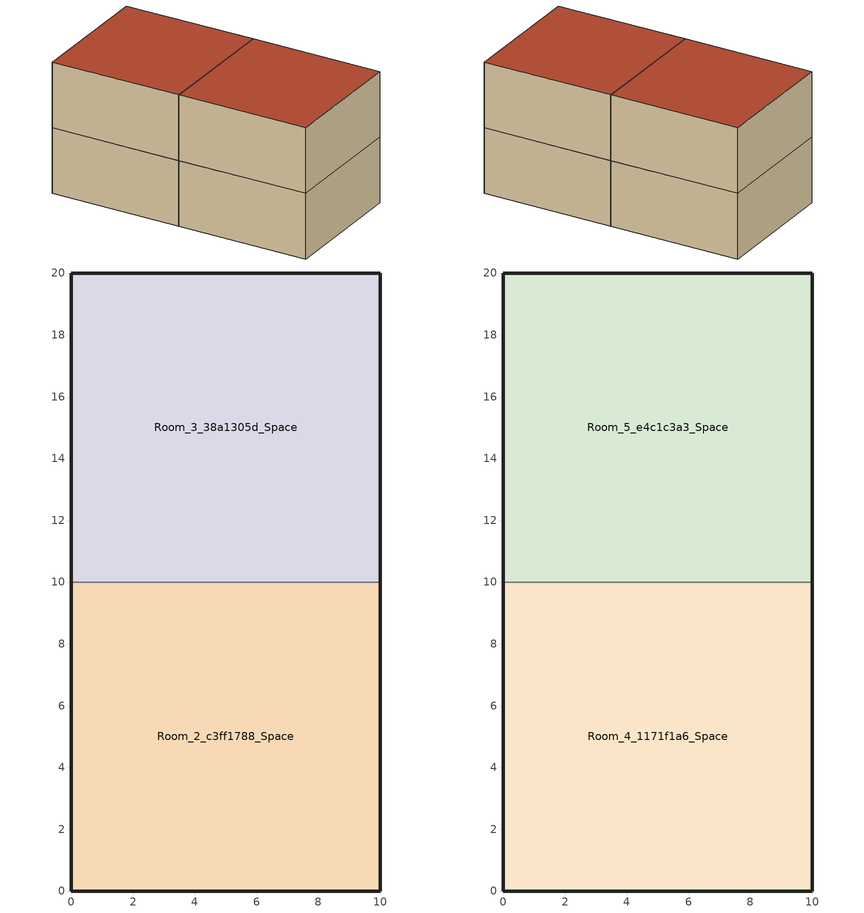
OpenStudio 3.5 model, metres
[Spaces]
Room_2_c3ff1788_Space
 floor ground: 10,10 10,0 0,0 0,10 z0
 wall outside: 0,10 0,0 10,0 10,10 z0:5
 wall to Room_3_38a1305d_Space: 10,10 0,10 z0:5
Room_3_38a1305d_Space
 floor ground: 10,20 10,10 0,10 0,20 z0
 wall outside: 10,10 10,20 0,20 0,10 z0:5
Room_4_1171f1a6_Space
 floor to Room_2_c3ff1788_Space: 10,10 10,0 0,0 0,10 z5
 wall outside: 0,10 0,0 10,0 10,10 z5:10
 wall to Room_5_e4c1c3a3_Space: 10,10 0,10 z5:10
 roof outside: 0,10 0,0 10,0 10,10 z10
Room_5_e4c1c3a3_Space
 floor to Room_3_38a1305d_Space: 10,20 10,10 0,10 0,20 z5
 wall outside: 10,10 10,20 0,20 0,10 z5:10
 roof outside: 0,20 0,10 10,10 10,20 z10
[Building]
Building 1: North Axis {deg}=0; Default Construction Set=Default Generic Construction Set; Standards Building Type=MediumOffice
[Site]
Site 1: Terrain=City
[SizingPeriod:DesignDay] Barometric Pressure {Pa}=101289; Day of Month=21
Name | Maximum Dry-Bulb Temperature {C} | Daily Dry-Bulb Temperature Range {deltaC} | Wind Speed {m/s} | Wind Direction {deg} | Sky Clearness | Month | Day Type | Humidity Condition Type | Wetbulb or DewPoint at Maximum Dry-Bulb {C} | Solar Model Indicator | ASHRAE Clear Sky Optical Depth for Beam Irradiance | ASHRAE Clear Sky Optical Depth for Diffuse Irradiance | Enthalpy at Maximum Dry-Bulb {J/kg}
Shanghai Hongqiao Intl AP Ann Htg 99.6% Condns DB | -2.9 | 0 | 2.4 | 330 | 0 | 1 | WinterDesignDay | Wetbulb | -2.9 | ASHRAEClearSky
Shanghai Hongqiao Intl AP Ann Hum_n 99.6% Condns DP=>MCDB | 2.5 | 0 | 2.4 | 330 | 0 | 1 | WinterDesignDay | Dewpoint | -12.1 | ASHRAEClearSky
Shanghai Hongqiao Intl AP Ann Htg Wind 99.6% Condns WS=>MCDB | 3.2 | 0 | 10 | 330 | 0 | 1 | WinterDesignDay | Wetbulb | 3.2 | ASHRAEClearSky
Shanghai Hongqiao Intl AP Ann Clg .4% Condns DB=>MWB | 35.9 | 6.9 | 3.8 | 240 |  | 7 | SummerDesignDay | Wetbulb | 27.1 | ASHRAETau | 0.685 | 1.715
Shanghai Hongqiao Intl AP Ann Clg .4% Condns WB=>MDB | 32.7 | 6.9 | 3.8 | 240 |  | 7 | SummerDesignDay | Wetbulb | 28.7 | ASHRAETau | 0.685 | 1.715
Shanghai Hongqiao Intl AP Ann Clg .4% Condns DP=>MDB | 31 | 6.9 | 3.8 | 240 |  | 7 | SummerDesignDay | Dewpoint | 27.9 | ASHRAETau | 0.685 | 1.715
Shanghai Hongqiao Intl AP Ann Clg .4% Condns Enth=>MDB | 32.4 | 6.9 | 3.8 | 240 |  | 7 | SummerDesignDay | Enthalpy | 23 | ASHRAETau | 0.685 | 1.715 | 92800
Shanghai Hongqiao Intl AP January .4% Condns DB=>MCWB | 17.2 | 6.7 | 3.5 | 240 |  | 1 | SummerDesignDay | Wetbulb | 13 | ASHRAETau | 0.598 | 1.664
Shanghai Hongqiao Intl AP February .4% Condns DB=>MCWB | 22 | 6.8 | 3.7 | 240 |  | 2 | SummerDesignDay | Wetbulb | 15.2 | ASHRAETau | 0.638 | 1.611
Shanghai Hongqiao Intl AP March .4% Condns DB=>MCWB | 24.8 | 7.6 | 4 | 240 |  | 3 | SummerDesignDay | Wetbulb | 16.1 | ASHRAETau | 0.671 | 1.574
Shanghai Hongqiao Intl AP April .4% Condns DB=>MCWB | 29.2 | 8.2 | 3.9 | 240 |  | 4 | SummerDesignDay | Wetbulb | 20.6 | ASHRAETau | 0.679 | 1.616
Shanghai Hongqiao Intl AP May .4% Condns DB=>MCWB | 32.2 | 8 | 3.8 | 240 |  | 5 | SummerDesignDay | Wetbulb | 20.4 | ASHRAETau | 0.663 | 1.681
Shanghai Hongqiao Intl AP June .4% Condns DB=>MCWB | 35.2 | 6.6 | 3.5 | 240 |  | 6 | SummerDesignDay | Wetbulb | 26.9 | ASHRAETau | 0.717 | 1.619
Shanghai Hongqiao Intl AP July .4% Condns DB=>MCWB | 38 | 6.9 | 3.8 | 240 |  | 7 | SummerDesignDay | Wetbulb | 26.9 | ASHRAETau | 0.685 | 1.715
Shanghai Hongqiao Intl AP August .4% Condns DB=>MCWB | 38 | 6.2 | 3.9 | 240 |  | 8 | SummerDesignDay | Wetbulb | 27.6 | ASHRAETau | 0.66 | 1.75
Shanghai Hongqiao Intl AP September .4% Condns DB=>MCWB | 34.1 | 6.5 | 3.7 | 240 |  | 9 | SummerDesignDay | Wetbulb | 26.8 | ASHRAETau | 0.614 | 1.816
Shanghai Hongqiao Intl AP October .4% Condns DB=>MCWB | 29.1 | 7.5 | 3.3 | 240 |  | 10 | SummerDesignDay | Wetbulb | 21.9 | ASHRAETau | 0.612 | 1.739
Shanghai Hongqiao Intl AP November .4% Condns DB=>MCWB | 25.1 | 7.8 | 3.3 | 240 |  | 11 | SummerDesignDay | Wetbulb | 19.1 | ASHRAETau | 0.62 | 1.677
Shanghai Hongqiao Intl AP December .4% Condns DB=>MCWB | 18.9 | 7.5 | 3.3 | 240 |  | 12 | SummerDesignDay | Wetbulb | 13.7 | ASHRAETau | 0.59 | 1.692
Shanghai Hongqiao Intl AP January .4% Condns WB=>MCDB | 16.4 | 6.7 | 3.5 | 240 |  | 1 | SummerDesignDay | Wetbulb | 14.2 | ASHRAETau | 0.598 | 1.664
Shanghai Hongqiao Intl AP February .4% Condns WB=>MCDB | 20.3 | 6.8 | 3.7 | 240 |  | 2 | SummerDesignDay | Wetbulb | 16.1 | ASHRAETau | 0.638 | 1.611
Shanghai Hongqiao Intl AP March .4% Condns WB=>MCDB | 20.5 | 7.6 | 4 | 240 |  | 3 | SummerDesignDay | Wetbulb | 17.8 | ASHRAETau | 0.671 | 1.574
Shanghai Hongqiao Intl AP April .4% Condns WB=>MCDB | 26.5 | 8.2 | 3.9 | 240 |  | 4 | SummerDesignDay | Wetbulb | 22.5 | ASHRAETau | 0.679 | 1.616
Shanghai Hongqiao Intl AP May .4% Condns WB=>MCDB | 29.2 | 8 | 3.8 | 240 |  | 5 | SummerDesignDay | Wetbulb | 25 | ASHRAETau | 0.663 | 1.681
Shanghai Hongqiao Intl AP June .4% Condns WB=>MCDB | 32.5 | 6.6 | 3.5 | 240 |  | 6 | SummerDesignDay | Wetbulb | 28 | ASHRAETau | 0.717 | 1.619
Shanghai Hongqiao Intl AP July .4% Condns WB=>MCDB | 33.8 | 6.9 | 3.8 | 240 |  | 7 | SummerDesignDay | Wetbulb | 29.6 | ASHRAETau | 0.685 | 1.715
Shanghai Hongqiao Intl AP August .4% Condns WB=>MCDB | 33.6 | 6.2 | 3.9 | 240 |  | 8 | SummerDesignDay | Wetbulb | 29.7 | ASHRAETau | 0.66 | 1.75
Shanghai Hongqiao Intl AP September .4% Condns WB=>MCDB | 31.6 | 6.5 | 3.7 | 240 |  | 9 | SummerDesignDay | Wetbulb | 29 | ASHRAETau | 0.614 | 1.816
Shanghai Hongqiao Intl AP October .4% Condns WB=>MCDB | 26.5 | 7.5 | 3.3 | 240 |  | 10 | SummerDesignDay | Wetbulb | 24.3 | ASHRAETau | 0.612 | 1.739
Shanghai Hongqiao Intl AP November .4% Condns WB=>MCDB | 23.2 | 7.8 | 3.3 | 240 |  | 11 | SummerDesignDay | Wetbulb | 21.4 | ASHRAETau | 0.62 | 1.677
Shanghai Hongqiao Intl AP December .4% Condns WB=>MCDB | 17 | 7.5 | 3.3 | 240 |  | 12 | SummerDesignDay | Wetbulb | 15.1 | ASHRAETau | 0.59 | 1.692
[Site:WaterMainsTemperature]
Calculation Method=CorrelationFromWeatherFile
[ClimateZones]
Climate Zone Institution Name 1=ASHRAE; Climate Zone Document Name 1=ANSI/ASHRAE Standard 169; Climate Zone Document Year 1=2006; Climate Zone Value 1=3A
[Material]
Name | Roughness | Thickness {m} | Conductivity {W/m-K} | Density {kg/m3} | Specific Heat {J/kg-K} | Thermal Absorptance | Solar Absorptance | Visible Absorptance
Generic Roof Membrane | MediumRough | 0.01 | 0.16 | 1120 | 1460 | 0.9 | 0.65 | 0.65
Generic Acoustic Tile | MediumSmooth | 0.02 | 0.06 | 368 | 590 | 0.9 | 0.2 | 0.2
Generic 25mm Wood | MediumSmooth | 0.0254 | 0.15 | 608 | 1630 | 0.9 | 0.5 | 0.5
Generic HW Concrete | MediumRough | 0.2 | 1.95 | 2240 | 900 | 0.9 | 0.8 | 0.8
Generic Gypsum Board | MediumSmooth | 0.0127 | 0.16 | 800 | 1090 | 0.9 | 0.5 | 0.5
Generic Wall Air Gap | Smooth | 0.1 | 0.667 | 1.28 | 1000 | 0.9 | 0.7 | 0.7
Generic Ceiling Air Gap | Smooth | 0.1 | 0.556 | 1.28 | 1000 | 0.9 | 0.7 | 0.7
Generic Brick | MediumRough | 0.1 | 0.9 | 1920 | 790 | 0.9 | 0.65 | 0.65
Generic 50mm Insulation | MediumRough | 0.05 | 0.03 | 43 | 1210 | 0.9 | 0.7 | 0.7
Generic Painted Metal | Smooth | 0.0015 | 45 | 7690 | 410 | 0.9 | 0.5 | 0.5
Generic LW Concrete | MediumRough | 0.1 | 0.53 | 1280 | 840 | 0.9 | 0.8 | 0.8
Generic 25mm Insulation | MediumRough | 0.025 | 0.03 | 43 | 1210 | 0.9 | 0.7 | 0.7
Material 1 | Smooth | 0.1 | 0.1 | 0.1 | 100 |  | 0.65 | 0.65
[WindowMaterial:Gas]
Generic Window Air Gap: Gas Type=Air; Thickness {m}=0.0127
[WindowMaterial:Glazing] Optical Data Type=SpectralAverage; Thickness {m}=0.006; Infrared Transmittance at Normal Incidence=0; Front Side Infrared Hemispherical Emissivity=0.84; Conductivity {W/m-K}=1; Dirt Correction Factor for Solar and Visible Transmittance=1; Solar Diffusing=No
Name | Solar Transmittance at Normal Incidence | Front Side Solar Reflectance at Normal Incidence | Back Side Solar Reflectance at Normal Incidence | Visible Transmittance at Normal Incidence | Front Side Visible Reflectance at Normal Incidence | Back Side Visible Reflectance at Normal Incidence | Back Side Infrared Hemispherical Emissivity
Generic Low-e Glass | 0.45 | 0.36 | 0.36 | 0.71 | 0.21 | 0.21 | 0.047
Generic Clear Glass | 0.77 | 0.07 | 0.07 | 0.88 | 0.08 | 0.08 | 0.84
[Construction]
Generic Interior Door: Generic 25mm Wood
Generic Single Pane: Generic Clear Glass
Generic Shade: Material 1
Generic Interior Ceiling: Generic LW Concrete, Generic Ceiling Air Gap, Generic Acoustic Tile
Generic Interior Wall: Generic Gypsum Board, Generic Wall Air Gap, Generic Gypsum Board
Generic Exposed Floor: Generic Painted Metal, Generic Ceiling Air Gap, Generic 50mm Insulation, Generic LW Concrete
Generic Interior Floor: Generic Acoustic Tile, Generic Ceiling Air Gap, Generic LW Concrete
Generic Ground Slab: Generic 50mm Insulation, Generic HW Concrete
Generic Roof: Generic Roof Membrane, Generic 50mm Insulation, Generic LW Concrete, Generic Ceiling Air Gap, Generic Acoustic Tile
Generic Exterior Wall: Generic Brick, Generic LW Concrete, Generic 50mm Insulation, Generic Wall Air Gap, Generic Gypsum Board
Generic Underground Wall: Generic 50mm Insulation, Generic HW Concrete, Generic Wall Air Gap, Generic Gypsum Board
Generic Underground Roof: Generic 50mm Insulation, Generic HW Concrete, Generic Ceiling Air Gap, Generic Acoustic Tile
Generic Double Pane: Generic Low-e Glass, Generic Window Air Gap, Generic Clear Glass
Generic Exterior Door: Generic Painted Metal, Generic 25mm Insulation, Generic Painted Metal
[Construction:AirBoundary]
Generic Air Boundary: None, 0
[DefaultConstructionSet]
Default Generic Construction Set: Default Exterior Surface Constructions=Default Surface Constructions 2; Default Interior Surface Constructions=Default Surface Constructions 1; Default Ground Contact Surface Constructions=Default Surface Constructions 3; Default Exterior SubSurface Constructions=Default Sub Surface Constructions 2; Default Interior SubSurface Constructions=Default Sub Surface Constructions 1; Interior Partition Construction=Generic Air Boundary; Space Shading Construction=Generic Shade; Adiabatic Surface Construction=Generic Interior Wall
[DefaultSurfaceConstructions]
Name | Floor Construction | Wall Construction | Roof Ceiling Construction
Default Surface Constructions 1 | Generic Interior Floor | Generic Interior Wall | Generic Interior Ceiling
Default Surface Constructions 2 | Generic Exposed Floor | Generic Exterior Wall | Generic Roof
Default Surface Constructions 3 | Generic Ground Slab | Generic Underground Wall | Generic Underground Roof
[DefaultSubSurfaceConstructions]
Name | Fixed Window Construction | Operable Window Construction | Door Construction | Glass Door Construction | Overhead Door Construction | Skylight Construction
Default Sub Surface Constructions 1 | Generic Single Pane | Generic Single Pane | Generic Interior Door | Generic Single Pane
Default Sub Surface Constructions 2 | Generic Double Pane | Generic Double Pane | Generic Exterior Door | Generic Double Pane | Generic Exterior Door | Generic Double Pane
[SpaceType]
Generic Office Program: Design Specification Outdoor Air Object=Generic Office Ventilation
[People:Definition]
Generic Office People: Number of People Calculation Method=People/Area; People per Space Floor Area {person/m2}=0.0565; Fraction Radiant=0.3; Sensible Heat Fraction=Autocalculate
[People]
Generic Office People: People Definition=Generic Office People; Space or SpaceType=Generic Office Program; Number of People Schedule=Generic Office Occupancy; Activity Level Schedule=Seated Adult Activity; Multiplier=1
[Lights:Definition]
Generic Office Lighting: Design Level Calculation Method=Watts/Area; Watts per Space Floor Area {W/m2}=10.55; Fraction Radiant=0.7; Fraction Visible=0.2; Return Air Fraction=0
[Lights]
Generic Office Lighting: Lights Definition=Generic Office Lighting; Space or SpaceType=Generic Office Program; Schedule=Generic Office Lighting; Fraction Replaceable=1
[ElectricEquipment:Definition]
Generic Office Equipment: Design Level Calculation Method=Watts/Area; Watts per Space Floor Area {W/m2}=10.33; Fraction Latent=0; Fraction Radiant=0.5; Fraction Lost=0
[ElectricEquipment]
Generic Office Equipment: Electric Equipment Definition=Generic Office Equipment; Space or SpaceType=Generic Office Program; Schedule=Generic Office Equipment
[SpaceInfiltration:DesignFlowRate]
Generic Office Infiltration: Space or SpaceType=Generic Office Program; Schedule=Generic Office Infiltration; Design Flow Rate Calculation Method=Flow/ExteriorArea; Flow per Exterior Surface Area {m3/s-m2}=0.0002266; Constant Term Coefficient=1; Temperature Term Coefficient=0; Velocity Term Coefficient=0
[DesignSpecification:OutdoorAir]
Generic Office Ventilation: Outdoor Air Flow per Person {m3/s-person}=0.00236; Outdoor Air Flow per Floor Area {m3/s-m2}=0.000305; Outdoor Air Flow Rate {m3/s}=0; Outdoor Air Flow Air Changes per Hour {1/hr}=0
[Space] Space Type=Generic Office Program
Name | Building Story | Thermal Zone
Room_2_c3ff1788_Space | Floor1 | Room_2_c3ff1788
Room_3_38a1305d_Space | Floor1 | Room_3_38a1305d
Room_4_1171f1a6_Space | Floor2 | Room_4_1171f1a6
Room_5_e4c1c3a3_Space | Floor2 | Room_5_e4c1c3a3
[ThermalZone] Ceiling Height {m}=5; Volume {m3}=500; Use Ideal Air Loads=No
Name | Thermostat
Room_2_c3ff1788 | Generic Office Setpoints
Room_3_38a1305d | Generic Office Setpoints 1
Room_4_1171f1a6 | Generic Office Setpoints 2
Room_5_e4c1c3a3 | Generic Office Setpoints 3
[Sizing:Zone] Zone Cooling Design Supply Air Temperature Input Method=SupplyAirTemperature; Zone Cooling Design Supply Air Temperature {C}=14; Zone Cooling Design Supply Air Temperature Difference {deltaC}=11.11; Zone Heating Design Supply Air Temperature Input Method=SupplyAirTemperature; Zone Heating Design Supply Air Temperature {C}=40; Zone Heating Design Supply Air Temperature Difference {deltaC}=11.11; Zone Cooling Design Supply Air Humidity Ratio {kg-H2O/kg-air}=0.0085; Zone Heating Design Supply Air Humidity Ratio {kg-H2O/kg-air}=0.008; Cooling Design Air Flow Method=DesignDay; Heating Design Air Flow Method=DesignDay; Account for Dedicated Outdoor Air System=No; Dedicated Outdoor Air System Control Strategy=NeutralSupplyAir; Dedicated Outdoor Air Low Setpoint Temperature for Design {C}=autosize; Dedicated Outdoor Air High Setpoint Temperature for Design {C}=autosize; Zone Load Sizing Method=Sensible Load Only No Latent Load; Zone Latent Cooling Design Supply Air Humidity Ratio Input Method=HumidityRatioDifference; Zone Cooling Design Supply Air Humidity Ratio Difference {kgWater/kgDryAir}=0.005; Zone Latent Heating Design Supply Air Humidity Ratio Input Method=HumidityRatioDifference; Zone Humidification Design Supply Air Humidity Ratio Difference {kgWater/kgDryAir}=0.005
Room_2_c3ff1788; Room_3_38a1305d; Room_4_1171f1a6; Room_5_e4c1c3a3
[Zone equipment]
Room_2_c3ff1788: Room_2_c3ff1788 Ideal Loads Air System
Room_3_38a1305d: Room_3_38a1305d Ideal Loads Air System
Room_4_1171f1a6: Room_4_1171f1a6 Ideal Loads Air System
Room_5_e4c1c3a3: Room_5_e4c1c3a3 Ideal Loads Air System
[BuildingStory]
Floor1; Floor2
[ThermostatSetpoint:DualSetpoint] Heating Setpoint Temperature Schedule=Generic Office Heating; Cooling Setpoint Temperature Schedule=Generic Office Cooling
Generic Office Setpoints; Generic Office Setpoints 1; Generic Office Setpoints 2; Generic Office Setpoints 3
[ZoneHVAC:IdealLoadsAirSystem] Maximum Heating Supply Air Temperature {C}=50; Minimum Cooling Supply Air Temperature {C}=13; Heating Limit=LimitCapacity; Maximum Sensible Heating Capacity {W}=autosize; Cooling Limit=LimitFlowRateAndCapacity; Maximum Cooling Air Flow Rate {m3/s}=autosize; Maximum Total Cooling Capacity {W}=autosize; Dehumidification Control Type=None; Demand Controlled Ventilation Type=None; Outdoor Air Economizer Type=DifferentialDryBulb; Sensible Heat Recovery Effectiveness=0; Latent Heat Recovery Effectiveness=0
Room_2_c3ff1788 Ideal Loads Air System; Room_3_38a1305d Ideal Loads Air System; Room_4_1171f1a6 Ideal Loads Air System; Room_5_e4c1c3a3 Ideal Loads Air System
[Schedule:Ruleset]
Name | Default Day Schedule | Summer Design Day Schedule | Winter Design Day Schedule | Holiday Schedule
Generic Office Infiltration | OfficeMedium INFIL_SCH_PNNL_Default | OfficeMedium INFIL_SCH_PNNL_Wkdy_SmrDsn 1 | OfficeMedium INFIL_SCH_PNNL_Sat_WntrDsn 1 | OfficeMedium INFIL_SCH_PNNL_Default 1
Generic Office Heating | OfficeMedium HTGSETP_SCH_YES_OPTIMUM_Default | OfficeMedium HTGSETP_SCH_YES_OPTIMUM_Default_SmrDsn 1 | OfficeMedium HTGSETP_SCH_YES_OPTIMUM_WntrDsn 1 | OfficeMedium HTGSETP_SCH_YES_OPTIMUM_Default 1
Generic Office Equipment | OfficeMedium BLDG_EQUIP_SCH_2013_Sun | OfficeMedium BLDG_EQUIP_SCH_2013_SmrDsn 1 | OfficeMedium BLDG_EQUIP_SCH_2013_WntrDsn 1 | OfficeMedium BLDG_EQUIP_SCH_2013_Sat 1
Generic Office Cooling | OfficeMedium CLGSETP_SCH_YES_OPTIMUM_Default | OfficeMedium CLGSETP_SCH_YES_OPTIMUM_SmrDsn 1 | OfficeMedium CLGSETP_SCH_YES_OPTIMUM_Default_WntrDsn 1 | OfficeMedium CLGSETP_SCH_YES_OPTIMUM_Default 1
Seated Adult Activity | Seated Adult Activity_Day Schedule
Generic Office Lighting | OfficeMedium BLDG_LIGHT_SCH_2013_Sun | OfficeMedium BLDG_LIGHT_SCH_2013_SmrDsn 1 | OfficeMedium BLDG_LIGHT_SCH_2013_WntrDsn 1 | OfficeMedium BLDG_LIGHT_SCH_2013_Sat 1
Generic Office Occupancy | OfficeMedium BLDG_OCC_SCH_Default | OfficeMedium BLDG_OCC_SCH_SmrDsn 1 | OfficeMedium BLDG_OCC_SCH_WntrDsn 1 | OfficeMedium BLDG_OCC_SCH_Default 1
[Schedule:Day]
OfficeMedium INFIL_SCH_PNNL_Default; OfficeMedium INFIL_SCH_PNNL_Default 1; OfficeMedium BLDG_EQUIP_SCH_2013_SmrDsn 1; OfficeMedium BLDG_LIGHT_SCH_2013_SmrDsn 1: 24, 0, 1
OfficeMedium INFIL_SCH_PNNL_Wkdy_SmrDsn 1; Schedule Day 1: 6, 0, 1, 22, 0, 0.25, 24, 0, 1
OfficeMedium INFIL_SCH_PNNL_Sat_WntrDsn 1; Schedule Day 2: 6, 0, 1, 18, 0, 0.25, 24, 0, 1
OfficeMedium HTGSETP_SCH_YES_OPTIMUM_Default; OfficeMedium HTGSETP_SCH_YES_OPTIMUM_Default 1; OfficeMedium HTGSETP_SCH_YES_OPTIMUM_Default_SmrDsn 1: 24, 0, 15.6
OfficeMedium HTGSETP_SCH_YES_OPTIMUM_WntrDsn 1: 5, 0, 15.6, 6, 0, 17.6, 7, 0, 19.6, 22, 0, 21, 24, 0, 15.6
Schedule Day 3: 5, 0, 15.6, 6, 0, 17.8, 7, 0, 20, 22, 0, 21, 24, 0, 15.6
Schedule Day 4: 5, 0, 15.6, 6, 0, 17.8, 7, 0, 20, 17, 0, 21, 24, 0, 15.6
OfficeMedium BLDG_EQUIP_SCH_2013_Sun: 6, 0, 0.230755, 18, 0, 0.288107, 24, 0, 0.230755
OfficeMedium BLDG_EQUIP_SCH_2013_Sat 1; Schedule Day 6: 6, 0, 0.230755, 8, 0, 0.381235, 12, 0, 0.476543, 17, 0, 0.33358, 19, 0, 0.285926, 24, 0, 0.230755
OfficeMedium BLDG_EQUIP_SCH_2013_WntrDsn 1; OfficeMedium BLDG_LIGHT_SCH_2013_WntrDsn 1; OfficeMedium BLDG_OCC_SCH_WntrDsn 1: 24, 0, 0
Schedule Day 5: 6, 0, 0.307674, 8, 0, 0.381235, 12, 0, 0.857778, 13, 0, 0.76247, 17, 0, 0.857778, 18, 0, 0.476543, 24, 0, 0.381235
OfficeMedium CLGSETP_SCH_YES_OPTIMUM_Default; OfficeMedium CLGSETP_SCH_YES_OPTIMUM_Default 1; OfficeMedium CLGSETP_SCH_YES_OPTIMUM_Default_WntrDsn 1: 24, 0, 26.7
OfficeMedium CLGSETP_SCH_YES_OPTIMUM_SmrDsn 1: 5, 0, 26.7, 6, 0, 25.7, 7, 0, 25, 22, 0, 24, 24, 0, 26.7
Schedule Day 7: 5, 0, 26.7, 6, 0, 25.6, 7, 0, 25, 22, 0, 24, 24, 0, 26.7
Schedule Day 8: 5, 0, 26.7, 6, 0, 25.7, 7, 0, 25, 17, 0, 24, 24, 0, 26.7
Seated Adult Activity_Day Schedule: 24, 0, 120
OfficeMedium BLDG_LIGHT_SCH_2013_Sun: 6, 0, 0.05, 18, 0, 0.0431163, 24, 0, 0.05
OfficeMedium BLDG_LIGHT_SCH_2013_Sat 1; Schedule Day 10: 6, 0, 0.05, 8, 0, 0.0862326, 12, 0, 0.258698, 17, 0, 0.129349, 19, 0, 0.0431163, 24, 0, 0.05
Schedule Day 9: 5, 0, 0.05, 6, 0, 0.1, 7, 0, 0.0862326, 8, 0, 0.258698, 17, 0, 0.776093, 18, 0, 0.431163, 20, 0, 0.258698, 22, 0, 0.172465, 23, 0, 0.0862326, 24, 0, 0.0431163
OfficeMedium BLDG_OCC_SCH_Default; OfficeMedium BLDG_OCC_SCH_Default 1: 6, 0, 0, 18, 0, 0.05, 24, 0, 0
OfficeMedium BLDG_OCC_SCH_SmrDsn 1: 6, 0, 0, 22, 0, 1, 24, 0, 0.05
Schedule Day 11: 6, 0, 0, 7, 0, 0.1, 8, 0, 0.2, 12, 0, 0.95, 13, 0, 0.5, 17, 0, 0.95, 18, 0, 0.3, 22, 0, 0.1, 24, 0, 0.05
Schedule Day 12: 6, 0, 0, 8, 0, 0.1, 12, 0, 0.3, 17, 0, 0.1, 19, 0, 0.05, 24, 0, 0
[Schedule:Rule] Apply Sunday=No; Date Specification Type=DateRange; Start Month=1; Start Day=1; End Month=12; End Day=31
Name | Schedule Ruleset | Rule Order | Day Schedule | Apply Monday | Apply Tuesday | Apply Wednesday | Apply Thursday | Apply Friday | Apply Saturday
Schedule Rule 1 | Generic Office Infiltration | 0 | Schedule Day 1 | Yes | Yes | Yes | Yes | Yes | No
Schedule Rule 2 | Generic Office Infiltration | 1 | Schedule Day 2 | No | No | No | No | No | Yes
Schedule Rule 3 | Generic Office Heating | 0 | Schedule Day 3 | Yes | Yes | Yes | Yes | Yes | No
Schedule Rule 4 | Generic Office Heating | 1 | Schedule Day 4 | No | No | No | No | No | Yes
Schedule Rule 5 | Generic Office Equipment | 0 | Schedule Day 5 | Yes | Yes | Yes | Yes | Yes | No
Schedule Rule 6 | Generic Office Equipment | 1 | Schedule Day 6 | No | No | No | No | No | Yes
Schedule Rule 7 | Generic Office Cooling | 0 | Schedule Day 7 | Yes | Yes | Yes | Yes | Yes | No
Schedule Rule 8 | Generic Office Cooling | 1 | Schedule Day 8 | No | No | No | No | No | Yes
Schedule Rule 9 | Generic Office Lighting | 0 | Schedule Day 9 | Yes | Yes | Yes | Yes | Yes | No
Schedule Rule 10 | Generic Office Lighting | 1 | Schedule Day 10 | No | No | No | No | No | Yes
Schedule Rule 11 | Generic Office Occupancy | 0 | Schedule Day 11 | Yes | Yes | Yes | Yes | Yes | No
Schedule Rule 12 | Generic Office Occupancy | 1 | Schedule Day 12 | No | No | No | No | No | Yes
